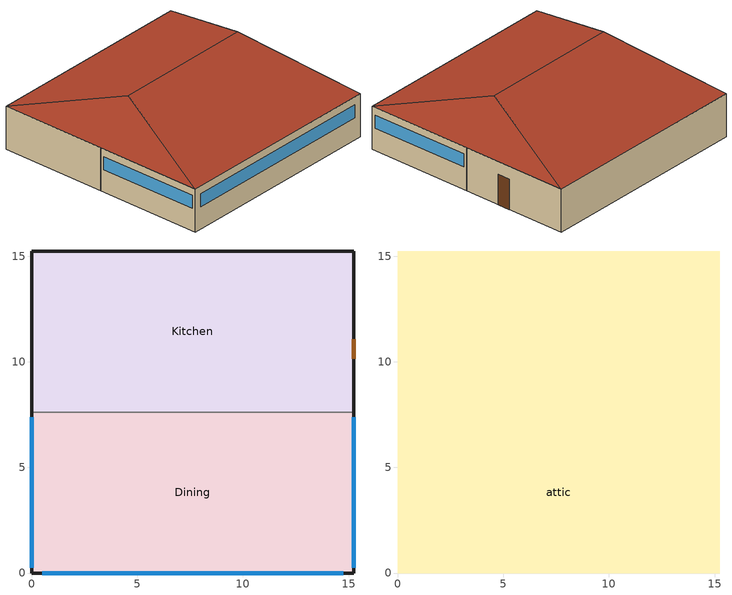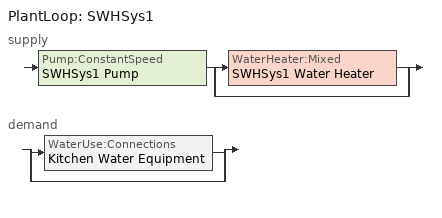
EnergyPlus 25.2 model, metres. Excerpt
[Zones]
Dining
 floor ground (Dining_Floor_Ffactor): 15.24,7.62 15.24,0 0,0 0,7.62 z0
 wall outside (nonres_ext_wall_grd): 0,7.62 0,0 15.24,0 15.24,7.62 z0:3.05
 wall to Kitchen (int_wall): 15.24,7.62 0,7.62 z0:3.05
 window (NonresWindow_U_0.362_SHGC_East_0.359): 15.24,0.25 15.24,7.37 z1.59:2.5
 window (NonresWindow_U_0.362_SHGC_South_0.359): 0.51,0 14.73,0 z1.59:2.5
 window (NonresWindow_U_0.362_SHGC_West_0.359): 0,7.37 0,0.25 z1.59:2.5
Kitchen
 floor ground (Kitchen_Floor_Ffactor): 15.24,15.24 15.24,7.62 0,7.62 0,15.24 z0
 wall outside (nonres_ext_wall_grd): 15.24,7.62 15.24,15.24 0,15.24 0,7.62 z0:3.05
 door (Swinging Door_con): 15.24,10.15 15.24,11.06 z0:2.13
attic
 floor to Dining (nonres_roof_floor): 0,0 0,7.62 15.24,7.62 15.24,0 z3.05
 floor to Kitchen (nonres_roof_floor): 15.24,15.24 15.24,7.62 0,7.62 0,15.24 z3.05
 roof outside (AtticRoofDeck): 0,15.24,3.05 0,0,3.05 2.54,7.62,5.59; 15.24,0,3.05 15.24,15.24,3.05 12.7,7.62,5.59; 15.24,15.24,3.05 0,15.24,3.05 2.54,7.62,5.59 12.7,7.62,5.59; 0,0,3.05 15.24,0,3.05 12.7,7.62,5.59 2.54,7.62,5.59
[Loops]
PlantLoop 'SWHSys1'
 supply: Pump:ConstantSpeed 'SWHSys1 Pump' > split
  | WaterHeater:Mixed 'SWHSys1 Water Heater'
  | bypass
 demand: split
  | WaterUse:Connections 'Kitchen Water Equipment'
  | bypass
[Building]
RestaurantFastFood: North Axis {deg}=0; Terrain=City; Loads Convergence Tolerance Value {W}=0.04; Temperature Convergence Tolerance Value {deltaC}=0.2; Solar Distribution=FullInteriorAndExterior; Maximum Number of Warmup Days=25; Minimum Number of Warmup Days=6
[Site:Location]
Site:Location=Albuquerque.Intl.Sunport_NM_USA WMO=723650; Latitude {N+ S-}=35.04; Longitude {W- E+}=-106.62; Time Zone Relative to GMT {GMT+/-}=-7; Elevation {m}=1620
[SizingPeriod:DesignDay] Day of Month=21; Dry-Bulb Temperature Range Modifier Type=DefaultMultipliers; Humidity Condition Type=Wetbulb; Barometric Pressure {Pa}=83318; Rain {Yes/No}=No; Snow on ground {Yes/No}=No; Daylight Savings Time Indicator=No
Name | Month | Day Type | Maximum Dry-Bulb Temperature {C} | Daily Dry-Bulb Temperature Range {C} | Wetbulb at Maximum Dry-Bulb {C} | Wind Speed {m/s} design conditions vs. traditional 6.71 m/s (15 mph) | Wind Direction {Degrees; N=0, S=180} | Solar Model Indicator | Clearness {0.0 to 1.1} | Wind Speed {m/s} design conditions vs. traditional 3.35 m/s (7mph) | ASHRAE Clear Sky Optical Depth for Beam Irradiance (taub) | ASHRAE Clear Sky Optical Depth for Diffuse Irradiance (taud)
Albuquerque.Intl.Sunport_NM_USA Ann Htg 99.6% Condns DB | 12 | WinterDesignDay | -7.9 | 0 | -7.9 | 3.2 | 0 | ASHRAEClearSky | 0
Albuquerque.Intl.Sunport_NM_USA Ann Clg .4% Condns DB=>MWB | 7 | SummerDesignDay | 35.1 | 13.5 | 15.7 |  | 220 | ASHRAETau |  | 4.4 | 0.463 | 1.887
[Site:WaterMainsTemperature]
Calculation Method=Correlation; Annual average outdoor air temperature {C}=13.6333; Maximum difference in monthly average outdoor air temperatures {C}=23.5
[Site:GroundTemperature:FCfactorMethod]
January Ground Temperature {C}=13.7; February Ground Temperature {C}=7; March Ground Temperature {C}=2.1; April Ground Temperature {C}=2.6; May Ground Temperature {C}=4.3; June Ground Temperature {C}=8.8; July Ground Temperature {C}=13.9; August Ground Temperature {C}=17.8; September Ground Temperature {C}=23.2; October Ground Temperature {C}=25.6; November Ground Temperature {C}=24.1; December Ground Temperature {C}=20.5
[Material:NoMass]
Opaque Door panel_con: MediumRough, 0.475973, 0.9, 0.7, 0.7
Nonres_Roof_Insulation: MediumSmooth, 8.09839, 0.9, 0.7, 0.7
Nonres_Exterior_Wall_Insulation_grd: MediumSmooth, 1.83158, 0.9, 0.7, 0.7
[Construction]
Swinging Door_con: Opaque Door panel_con
InteriorFurnishings: Std Wood 6inch
AtticRoofDeck: F12 Asphalt shingles, G02 16mm plywood
int_wall: G01 13mm gypsum board, G01 13mm gypsum board
nonres_roof_floor: G01 16mm gypsum board, Nonres_Roof_Insulation
nonres_ext_wall_grd: F07 25mm stucco, G01 16mm gypsum board, Nonres_Exterior_Wall_Insulation_grd, G01 16mm gypsum board
NonresWindow_U_0.362_SHGC_South_0.359: Nonres Window Glazing Layer South
NonresWindow_U_0.362_SHGC_East_0.359: Nonres Window Glazing Layer East
NonresWindow_U_0.362_SHGC_West_0.359: Nonres Window Glazing Layer West
[Material]
Name | Roughness | Thickness {m} | Conductivity {W/m-K} | Density {kg/m3} | Specific Heat {J/kg-K} | Thermal Absorptance | Solar Absorptance | Visible Absorptance | Absorptance:Thermal | Absorptance:Solar | Absorptance:Visible
Std Wood 6inch | MediumSmooth | 0.15 | 0.12 | 540 | 1210 | 0.9 | 0.7 | 0.7
F07 25mm stucco | Smooth | 0.0254 | 0.72 | 1856 | 840 | 0.9 | 0.7 | 0.7
F12 Asphalt shingles | VeryRough | 0.0032 | 0.04 | 1120 | 1260 |  |  |  | 0.9 | 0.7
G01 13mm gypsum board | Smooth | 0.0127 | 0.16 | 800 | 1090 |  |  |  | 0.9 | 0.7 | 0.5
G01 16mm gypsum board | MediumSmooth | 0.0159 | 0.16 | 800 | 1090
G02 16mm plywood | Smooth | 0.0159 | 0.12 | 544 | 1210
[WindowMaterial:SimpleGlazingSystem] U-Factor {W/m2-K}=2.05553; Solar Heat Gain Coefficient=0.359; Visible Transmittance=0.3949
Nonres Window Glazing Layer South; Nonres Window Glazing Layer West; Nonres Window Glazing Layer East
[Construction:FfactorGroundFloor] F-Factor {W/m-K}=0.90012; Area {m2}=116.171; PerimeterExposed {m}=30.4856
Dining_Floor_Ffactor; Kitchen_Floor_Ffactor
[Zone] Type=1; Multiplier=1; Floor Area {m2}=autocalculate
Name | Ceiling Height {m} | Volume {m3} | Part of Total Floor Area
Dining; Kitchen | 3.0488 | 354.1836 | Yes
attic | -9999 | 262.3406 | No
[InternalMass] Construction=InteriorFurnishings; Surface Area {m2}=232.343
Name | Zone or ZoneList
Dining_InternalMass_1 | Dining
Kitchen_InternalMass_1 | Kitchen
[People] Number of People Schedule=BLDG_OCC_SCH; Fraction Radiant=0.3; Sensible Heat Fraction=AUTOCALCULATE; Activity Level Schedule=ACTIVITY_SCH; Enable ASHRAE 55 Comfort Warnings=No; Mean Radiant Temperature Calculation Type=EnclosureAveraged; Work Efficiency Schedule=WORK_EFF_SCH; Clothing Insulation Calculation Method=ClothingInsulationSchedule; Clothing Insulation Schedule=CLOTHING_SCH; Air Velocity Schedule=AIR_VELO_SCH; Thermal Comfort Model 1 Type=FANGER
Name | Zone or ZoneList or Space or SpaceList | Number of People Calculation Method | Floor Area per Person {m2/person} | Number of People
Dining | Dining | Area/Person | 1.327
Kitchen | Kitchen | People |  | 6.2733
[Lights] Design Level Calculation Method=Watts/Area; Return Air Fraction=0; Fraction Radiant=0.7; Fraction Visible=0.2; Fraction Replaceable=1; Return Air Fraction Calculated from Plenum Temperature=No
Name | Zone or ZoneList or Space or SpaceList | Schedule | Watts per Zone Floor Area {W/m2}
Dining_Lights | Dining | ltg_sch_dining | 4.079169
Kitchen_Lights | Kitchen | ltg_sch_kitchen | 9.620469
[ElectricEquipment] Design Level Calculation Method=EquipmentLevel
Name | Zone or ZoneList or Space or SpaceList | Schedule | Design Level {W} | Fraction Latent | Fraction Radiant | Fraction Lost
Dining_MiscElec_Equip | Dining | BLDG_EQUIP_SCH | 12834.7 | 0.25 | 0.3 | 0
Kitchen_MiscElec_Equip | Kitchen | BLDG_EQUIP_SCH | 29769.4 | 0.25 | 0.3 | 0.3
Kitchen_Reach-in-Freezer | Kitchen | Always_on | 277.5 | 0 | 0.25 | 0
Kitchen_Reach-in-Refrigerator | Kitchen | Always_on | 313.3 | 0 | 0.25 | 0
[GasEquipment]
Kitchen_MiscGas_Equip: Zone or ZoneList or Space or SpaceList=Kitchen; Schedule=FF_GAS_EQUIP_SCH; Design Level Calculation Method=EquipmentLevel; Design Level {W}=86968.2; Fraction Latent=0.1; Fraction Radiant=0.2; Fraction Lost=0.7
[ZoneInfiltration:DesignFlowRate] Temperature Term Coefficient=0; Velocity Squared Term Coefficient=0
Name | Zone or ZoneList | Schedule | Design Flow Rate Calculation Method | Flow per Exterior Surface Area {m3/s-m2} | Constant Term Coefficient | Velocity Term Coefficient | Design Flow Rate {m3/s}
Dining_Infiltration | Dining | INFIL_SCH_PNNL | Flow/ExteriorWallArea | 0.00019935 | 0 | 0.224
Dining_Door_Infiltration | Dining | VESTIBULE_DOOR_INFIL_SCH | Flow/Zone |  | 1 | 0 | 0.583798
Kitchen_Infiltration | Kitchen | INFIL_SCH_PNNL | Flow/ExteriorWallArea | 0.00019935 | 0 | 0.224
attic_Infiltration | attic | ALWAYS_ON | Flow/Zone |  | 1 | 0 | 0.0729
[Exterior:Lights] Control Option=AstronomicalClock
Name | Schedule | Design Level {W}
Exterior_Lights_a | Exterior_lighting_schedule_a | 209.35
Exterior_Lights_b | Exterior_lighting_schedule_b_2016 | 742.8
[WaterHeater:Mixed]
SWHSys1 Water Heater: Tank Volume {m3}=0.378541; Setpoint Temperature Schedule=SHWSys1 Water Heater Setpoint Temperature Schedule Name; Deadband Temperature Difference {deltaC}=2; Maximum Temperature Limit {C}=82.2222; Heater Control Type=Cycle; Heater Maximum Capacity {W}=29307.11; Heater Fuel Type=NATURALGAS; Heater Thermal Efficiency=0.95; Off Cycle Parasitic Fuel Consumption Rate {W}=612.409; Off Cycle Parasitic Fuel Type=NATURALGAS; Off Cycle Parasitic Heat Fraction to Tank=0; On Cycle Parasitic Fuel Consumption Rate {W}=612.409; On Cycle Parasitic Fuel Type=NATURALGAS; Ambient Temperature Indicator=zone; Ambient Temperature Zone=KITCHEN; Off Cycle Loss Coefficient to Ambient Temperature {W/K}=7.56156; On Cycle Loss Coefficient to Ambient Temperature {W/K}=7.56156; Use Side Effectiveness=1; Source Side Effectiveness=1; Use Side Design Flow Rate {m3/s}=AUTOSIZE; Source Side Design Flow Rate {m3/s}=AUTOSIZE; Indirect Water Heating Recovery Time {hr}=1.5
[Sizing:Plant]
SWHSys1: Loop Type=Heating; Design Loop Exit Temperature {C}=60; Loop Design Temperature Difference {deltaC}=5
[PlantLoop]
SWHSys1: Fluid Type=WATER; Plant Equipment Operation Scheme=SWHSys1 Loop Operation Scheme List; Maximum Loop Temperature {C}=60; Minimum Loop Temperature {C}=10; Maximum Loop Flow Rate {m3/s}=AUTOSIZE; Minimum Loop Flow Rate {m3/s}=0; Plant Loop Volume {m3}=AUTOSIZE; Load Distribution Scheme=Optimal
[Pump:ConstantSpeed]
SWHSys1 Pump: Design Flow Rate {m3/s}=autosize; Design Pump Head {Pa}=0.001; Design Power Consumption {W}=AUTOSIZE; Motor Efficiency=0.3; Fraction of Motor Inefficiencies to Fluid Stream=0; Pump Control Type=Intermittent
[PlantEquipmentList]
SWHSys1 Equipment List: SWHSys1 Water Heater
[PlantEquipmentOperation:HeatingLoad]
SWHSys1 Operation Scheme: Load Range 1 Lower Limit {W}=0; Load Range 1 Upper Limit {W}=1000000000000000; Range 1 Equipment List=SWHSys1 Equipment List
[PlantEquipmentOperationSchemes]
SWHSys1 Loop Operation Scheme List: Control Scheme 1=SWHSys1 Operation Scheme; Control Scheme 1 Schedule=PlantOnSched
[SetpointManager:Scheduled]
SWHSys1 Loop Setpoint Manager: Control Variable=Temperature; Schedule=SHWSys1-Loop-Temp-Schedule; Setpoint Node or NodeList=SWHSys1 Supply Outlet Node
[WaterUse:Equipment]
Kitchen Water Equipment: Peak Flow Rate {m3/s}=9.598e-05; Flow Rate Fraction Schedule=BLDG_SWH_SCH; Target Temperature Schedule=Kitchen Water Equipment Temp Sched; Hot Water Supply Temperature Schedule=Kitchen Water Equipment Hot Supply Temp Sched; Zone=Kitchen; Sensible Fraction Schedule=Kitchen Water Equipment Sensible fract sched; Latent Fraction Schedule=Kitchen Water Equipment Latent fract sched
[WaterUse:Connections]
Kitchen Water Equipment: Water Use Equipment 1=Kitchen Water Equipment
[HVACTemplate:System:VRF]
VRF_System_1: Gross Rated Total Cooling Capacity {W} (N1)=Autosize; Gross Rated Cooling COP {W/W} (N2)=3.5; Minimum Outdoor Temperature in Cooling Mode {C} (N3)=-5; Maximum Outdoor Temperature in Cooling Mode {C} (N4)=43; Gross Rated Heating Capacity {W} (N5)=Autosize; Rated Heating Capacity Sizing Ratio (N6)=1; Gross Rated Heating COP {W/W} (N7)=4; Minimum Outdoor Temperature in Heating Mode {C} (N8)=-20; Maximum Outdoor Temperature in Heating Mode {C} (N9)=15; Minimum Heat Pump Part-Load Ratio (N10)=0.15; Zone Name for Master Thermostat Location (A3)=Dining; Master Thermostat Priority Control Type (A4)=LoadPriority; Heat Pump Waste Heat Recovery (A6)=No; Equivalent Piping Length for Cooling {m} (N11)=30; Vertical Height for Piping Correction {m} (N12)=10; Equivalent Piping Length for Heating {m} (N13)=30; Crankcase Heater Power per Compressor {W} (N14)=15; Number of Compressors (N15)=2; Ratio of Compressor Size to Total Capacity (N16)=0.5; Max Outdoor Dry-bulb Temp for Crankcase Heater {C} (N17)=5; Defrost Strategy (A7)=ReverseCycle; Defrost Control (A8)=OnDemand; Defrost Time Period Fraction (N18)=0.058333; Resistive Defrost Heater Capacity {W} (N19)=Autosize; Max Outdoor Dry-bulb Temp for Defrost {C} (N20)=5; Condenser Type (A9)=AirCooled; Evaporative Condenser Effectiveness (N22)=0.9; Evaporative Condenser Air Flow Rate {m3/s} (N23)=Autosize; Evaporative Condenser Pump Power {W} (N24)=Autosize; Basin Heater Capacity {W/K} (N25)=0.5; Basin Heater Setpoint Temperature {C} (N26)=2; Fuel Type (A11)=Electricity
[HVACTemplate:Zone:VRF] Template VRF System Name (A2)=VRF_System_1; Rated Total Heating Capacity Sizing Ratio (N3)=1; Cooling Supply Air Flow Rate (N4)=Autosize; No Cooling Supply Air Flow Rate (N5)=Autosize; Heating Supply Air Flow Rate (N6)=Autosize; No Heating Supply Air Flow Rate (N7)=Autosize; Cooling Outdoor Air Flow Rate (N8)=Autosize; Heating Outdoor Air Flow Rate (N9)=Autosize; No Load Outdoor Air Flow Rate (N10)=Autosize; Supply Air Fan Placement (A9)=DrawThrough; Supply Fan Total Efficiency (N14)=0.7; Supply Fan Delta Pressure (N15)=300; Supply Fan Motor Efficiency (N16)=0.9; Cooling Coil Type (A10)=VariableRefrigerantFlowDX; Cooling Coil Gross Rated Total Capacity (N17)=Autosize; Cooling Coil Gross Rated Sensible Heat Ratio (N18)=Autosize; Heat Pump Heating Coil Type (A12)=VariableRefrigerantFlowDX; Heat Pump Heating Coil Gross Rated Capacity (N19)=Autosize; Zone Terminal Unit On Parasitic Electric Energy Use (N20)=30; Zone Terminal Unit Off Parasitic Electric Energy Use (N21)=20; Zone Cooling Design Supply Air Temperature Input Method (A15)=SupplyAirTemperature; Zone Cooling Design Supply Air Temperature (N22)=12.8; Zone Heating Design Supply Air Temperature Input Method (A16)=SupplyAirTemperature; Zone Heating Design Supply Air Temperature (N24)=50
Name | Template Thermostat Name (A3)
Dining | Thermostat_Dining
Kitchen | Thermostat_Kitchen
[HVACTemplate:Thermostat] Constant Heating Setpoint {C}=20; Constant Cooling Setpoint {C}=24
Thermostat_Dining; Thermostat_Kitchen
[SCHEDULE:COMPACT]
ltg_sch_dining: Through: 12/31, For: SummerDesignDay, Until: 24:00, 1, For: WinterDesignDay, Until: 24:00, 0, For: Weekdays, Until: 5:00, 0.13686, Until: 6:00, 0.18248, Until: 8:00, 0.36496, Until: 10:00, 0.54743, Until: 22:00, 0.82115, Until: 23:00, 0.4562, Until: 24:00, 0.27372, For: Saturday, Until: 1:00, 0.18248, Until: 6:00, 0.13686, Until: 8:00, 0.27372, Until: 10:00, 0.54743, Until: 17:00, 0.72991, Until: 22:00, 0.82115, Until: 23:00, 0.4562, Until: 24:00, 0.27372, For: AllOtherDays, Until: 1:00, 0.18248, Until: 6:00, 0.13686, Until: 8:00, 0.27372, Until: 10:00, 0.4562, Until: 16:00, 0.63867, Until: 22:00, 0.54743, Until: 23:00, 0.4562, Until: 24:00, 0.27372
ltg_sch_kitchen: Through: 12/31, For: SummerDesignDay, Until: 24:00, 1, For: WinterDesignDay, Until: 24:00, 0, For: Weekdays, Until: 5:00, 0.1336, Until: 6:00, 0.17813, Until: 8:00, 0.35626, Until: 10:00, 0.53439, Until: 22:00, 0.80159, Until: 23:00, 0.44533, Until: 24:00, 0.2672, For: Saturday, Until: 1:00, 0.17813, Until: 6:00, 0.1336, Until: 8:00, 0.2672, Until: 10:00, 0.53439, Until: 17:00, 0.71252, Until: 22:00, 0.80159, Until: 23:00, 0.44533, Until: 24:00, 0.2672, For: AllOtherDays, Until: 1:00, 0.17813, Until: 6:00, 0.1336, Until: 8:00, 0.2672, Until: 10:00, 0.44533, Until: 16:00, 0.62345, Until: 22:00, 0.53439, Until: 23:00, 0.44533, Until: 24:00, 0.2672
INFIL_SCH_PNNL: Through: 12/31, For: Weekdays, Until: 01:00, 0.25, Until: 05:00, 1, Until: 24:00, 0.25, For: Saturday, Until: 01:00, 0.25, Until: 05:00, 1, Until: 24:00, 0.25, For: WinterDesignDay SummerDesignDay, Until: 24:00, 1, For: Sunday Holidays AllOtherDays, Until: 01:00, 0.25, Until: 05:00, 1, Until: 24:00, 0.25
[Schedule:Compact]
BLDG_EQUIP_SCH: Through: 12/31, For: Weekdays, Until: 01:00, 0.0299675, Until: 02:00, 0.0199015, Until: 03:00, 0.0298522, Until: 04:00, 0.0199015, Until: 05:00, 0.0497536, Until: 06:00, 0.11987, Until: 07:00, 0.129859, Until: 08:00, 0.149837, Until: 09:00, 0.179805, Until: 10:00, 0.209772, Until: 11:00, 0.259718, Until: 12:00, 0.289686, Until: 13:00, 0.269707, Until: 14:00, 0.249729, Until: 15:00, 0.229751, Until: 16:00, 0.229751, Until: 17:00, 0.259718, Until: 18:00, 0.259718, Until: 19:00, 0.23974, Until: 20:00, 0.219762, Until: 21:00, 0.199783, Until: 22:00, 0.179805, Until: 23:00, 0.0899024, Until: 24:00, 0.0299675, For: Saturday, Until: 01:00, 0.0299675, Until: 02:00, 0.0199015, Until: 03:00, 0.0298522, Until: 04:00, 0.0199015, Until: 05:00, 0.0497536, Until: 06:00, 0.119409, Until: 07:00, 0.129859, Until: 08:00, 0.149837, Until: 09:00, 0.179805, Until: 10:00, 0.209772, Until: 11:00, 0.259718, Until: 12:00, 0.289686, Until: 13:00, 0.269707, Until: 14:00, 0.249729, Until: 15:00, 0.229751, Until: 16:00, 0.229751, Until: 17:00, 0.259718, Until: 18:00, 0.259718, Until: 19:00, 0.23974, Until: 20:00, 0.219762, Until: 21:00, 0.199783, Until: 22:00, 0.179805, Until: 23:00, 0.0899024, Until: 24:00, 0.0299675, For: SummerDesignDay, Until: 24:00, 0.29, For: WinterDesignDay, Until: 24:00, 0, For: Sunday Holidays AllOtherDays, Until: 01:00, 0.0299675, Until: 02:00, 0.0199015, Until: 03:00, 0.0298522, Until: 04:00, 0.0199015, Until: 05:00, 0.0497536, Until: 06:00, 0.119409, Until: 07:00, 0.129859, Until: 08:00, 0.149837, Until: 09:00, 0.179805, Until: 10:00, 0.209772, Until: 11:00, 0.259718, Until: 12:00, 0.289686, Until: 13:00, 0.269707, Until: 14:00, 0.249729, Until: 15:00, 0.229751, Until: 16:00, 0.229751, Until: 17:00, 0.259718, Until: 18:00, 0.259718, Until: 19:00, 0.23974, Until: 20:00, 0.219762, Until: 21:00, 0.199783, Until: 22:00, 0.179805, Until: 23:00, 0.0899024, Until: 24:00, 0.0299675
FF_GAS_EQUIP_SCH: Through: 12/31, For: Weekdays Saturday, Until: 01:00, 0.03, Until: 02:00, 0.02, Until: 03:00, 0.03, Until: 04:00, 0.02, Until: 05:00, 0.05, Until: 06:00, 0.12, Until: 07:00, 0.13, Until: 08:00, 0.15, Until: 09:00, 0.18, Until: 10:00, 0.21, Until: 11:00, 0.26, Until: 12:00, 0.29, Until: 13:00, 0.27, Until: 14:00, 0.25, Until: 15:00, 0.23, Until: 16:00, 0.23, Until: 17:00, 0.26, Until: 18:00, 0.26, Until: 19:00, 0.24, Until: 20:00, 0.22, Until: 21:00, 0.2, Until: 22:00, 0.18, Until: 23:00, 0.09, Until: 24:00, 0.03, For: SummerDesignDay, Until: 24:00, 0.29, For: WinterDesignDay, Until: 24:00, 0, For: Sunday Holidays AllOtherDays, Until: 01:00, 0.03, Until: 02:00, 0.02, Until: 03:00, 0.03, Until: 04:00, 0.02, Until: 05:00, 0.05, Until: 06:00, 0.12, Until: 07:00, 0.13, Until: 08:00, 0.15, Until: 09:00, 0.18, Until: 10:00, 0.21, Until: 11:00, 0.26, Until: 12:00, 0.29, Until: 13:00, 0.27, Until: 14:00, 0.25, Until: 15:00, 0.23, Until: 16:00, 0.23, Until: 17:00, 0.26, Until: 18:00, 0.26, Until: 19:00, 0.24, Until: 20:00, 0.22, Until: 21:00, 0.2, Until: 22:00, 0.18, Until: 23:00, 0.09, Until: 24:00, 0.03
BLDG_OCC_SCH: Through: 12/31, For: Weekdays, Until: 01:00, 0.05, Until: 05:00, 0, Until: 06:00, 0.05, Until: 07:00, 0.1, Until: 10:00, 0.4, Until: 11:00, 0.2, Until: 12:00, 0.5, Until: 13:00, 0.8, Until: 14:00, 0.7, Until: 15:00, 0.4, Until: 16:00, 0.2, Until: 17:00, 0.25, Until: 18:00, 0.5, Until: 21:00, 0.8, Until: 22:00, 0.5, Until: 23:00, 0.35, Until: 24:00, 0.2, For: SummerDesignDay, Until: 24:00, 1, For: WinterDesignDay, Until: 24:00, 0, For: Saturday, Until: 01:00, 0.05, Until: 06:00, 0, Until: 07:00, 0.05, Until: 09:00, 0.5, Until: 10:00, 0.4, Until: 11:00, 0.2, Until: 12:00, 0.45, Until: 14:00, 0.5, Until: 15:00, 0.35, Until: 18:00, 0.3, Until: 19:00, 0.7, Until: 20:00, 0.9, Until: 21:00, 0.7, Until: 22:00, 0.65, Until: 23:00, 0.55, Until: 24:00, 0.35, For: Sunday Holidays AllOtherDays, Until: 01:00, 0.05, Until: 06:00, 0, Until: 07:00, 0.05, Until: 09:00, 0.5, Until: 11:00, 0.2, Until: 12:00, 0.3, Until: 14:00, 0.5, Until: 15:00, 0.3, Until: 16:00, 0.2, Until: 17:00, 0.25, Until: 18:00, 0.35, Until: 19:00, 0.55, Until: 20:00, 0.65, Until: 21:00, 0.7, Until: 22:00, 0.35, Until: 24:00, 0.2
VESTIBULE_DOOR_INFIL_SCH: Through: 12/31, For: Weekdays, Until: 06:00, 0, Until: 07:00, 0.131, Until: 10:00, 0.445, Until: 11:00, 0.241, Until: 12:00, 0.542, Until: 13:00, 0.821, Until: 14:00, 0.73, Until: 15:00, 0.445, Until: 16:00, 0.241, Until: 17:00, 0.345, Until: 18:00, 0.542, Until: 21:00, 0.821, Until: 22:00, 0.542, Until: 23:00, 0.345, Until: 24:00, 0.241, For: SummerDesignDay, Until: 24:00, 1, For: WinterDesignDay, Until: 24:00, 0, For: Saturday, Until: 06:00, 0, Until: 07:00, 0.131, Until: 09:00, 0.542, Until: 10:00, 0.445, Until: 11:00, 0.241, Until: 12:00, 0.445, Until: 14:00, 0.542, Until: 15:00, 0.445, Until: 18:00, 0.345, Until: 19:00, 0.73, Until: 20:00, 0.911, Until: 21:00, 0.73, Until: 22:00, 0.637, Until: 23:00, 0.542, Until: 24:00, 0.345, For: Sunday Holidays AllOtherDays, Until: 06:00, 0, Until: 07:00, 0.131, Until: 09:00, 0.542, Until: 11:00, 0.241, Until: 12:00, 0.345, Until: 14:00, 0.542, Until: 15:00, 0.345, Until: 16:00, 0.241, Until: 17:00, 0.345, Until: 18:00, 0.445, Until: 19:00, 0.542, Until: 20:00, 0.637, Until: 21:00, 0.73, Until: 22:00, 0.445, Until: 24:00, 0.241
BLDG_SWH_SCH: Through: 12/31, For: Weekdays, Until: 01:00, 0, Until: 06:00, 0, Until: 07:00, 0.15, Until: 08:00, 0.15, Until: 09:00, 0.33, Until: 10:00, 0.13, Until: 11:00, 0.1, Until: 12:00, 0.72, Until: 13:00, 0.31, Until: 14:00, 0.98, Until: 15:00, 0.92, Until: 16:00, 0.22, Until: 17:00, 0.31, Until: 18:00, 0.23, Until: 19:00, 0.16, Until: 20:00, 0.1, Until: 21:00, 0.4, Until: 22:00, 0.42, Until: 23:00, 0.43, Until: 24:00, 0.15, For: SummerDesignDay WinterDesignDay, Until: 01:00, 0, Until: 06:00, 0, Until: 07:00, 0, Until: 08:00, 0.15, Until: 09:00, 0.15, Until: 10:00, 0.15, Until: 11:00, 0.1, Until: 12:00, 0.72, Until: 13:00, 0.6, Until: 14:00, 0.98, Until: 15:00, 0.92, Until: 16:00, 0.25, Until: 17:00, 0.25, Until: 18:00, 0.23, Until: 19:00, 0.16, Until: 20:00, 0.1, Until: 21:00, 0.4, Until: 22:00, 0.42, Until: 23:00, 0.43, Until: 24:00, 0.15, For: Sunday Holidays AllOtherDays, Until: 01:00, 0, Until: 06:00, 0, Until: 07:00, 0, Until: 08:00, 0.15, Until: 09:00, 0.15, Until: 10:00, 0.15, Until: 11:00, 0.1, Until: 12:00, 0.72, Until: 13:00, 0.6, Until: 14:00, 0.98, Until: 15:00, 0.92, Until: 16:00, 0.25, Until: 17:00, 0.25, Until: 18:00, 0.23, Until: 19:00, 0.16, Until: 20:00, 0.1, Until: 21:00, 0.4, Until: 22:00, 0.42, Until: 23:00, 0.43, Until: 24:00, 0
PlantOnSched; ALWAYS_ON: Through: 12/31, For: AllDays, Until: 24:00, 1
ACTIVITY_SCH: Through: 12/31, For: AllDays, Until: 24:00, 120
WORK_EFF_SCH: Through: 12/31, For: AllDays, Until: 24:00, 0
AIR_VELO_SCH; Kitchen Water Equipment Sensible fract sched: Through: 12/31, For: AllDays, Until: 24:00, 0.2
CLOTHING_SCH: Through: 04/30, For: AllDays, Until: 24:00, 1, Through: 09/30, For: AllDays, Until: 24:00, 0.5, Through: 12/31, For: AllDays, Until: 24:00, 1
Kitchen Water Equipment Latent fract sched: Through: 12/31, For: AllDays, Until: 24:00, 0.05
Kitchen Water Equipment Temp Sched; SHWSys1-Loop-Temp-Schedule; SHWSys1 Water Heater Setpoint Temperature Schedule Name: Through: 12/31, For: AllDays, Until: 24:00, 60
Kitchen Water Equipment Hot Supply Temp Sched: Through: 12/31, For: AllDays, Until: 24:00, 55
Exterior_lighting_schedule_a: Through:12/31, For:AllDays, Until: 01:00, 1, Until: 06:00, 0, Until: 24:00, 1
Exterior_lighting_schedule_b_2016: Through:12/31, For:AllDays, Until: 06:00, 0.5, Until: 24:00, 1
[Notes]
The DOE Prototype Building Models were developed by Pacific Northwest National Laboratory (PNNL), under contract with the U.S.
Department of Energy (DOE).  These building models were derived from DOE's Commercial Reference Building Models with modifications
based on input from the ASHRAE Standard 90.1 committee, the Advanced Energy Design Guide series, and building industry experts. The
prototypes models were developed to quantify energy saving impacts from newly published editions of ASHRAE Standard 90.1, 189.1, IECC,
and other energy codes and standards.  The basic building descriptions can be found in the Scorecards posted at www.energycodes.gov
website. The recommended citation of the prototype models is
DOE and PNNL. 2023. Commercial Prototype Building Models, Richland, WA, Pacific Northwest National Laboratory. Available at https://www.energycodes.gov/development/commercial/prototype_models.
Detailed descriptions of the prototype model development and addenda modeling strategies can be found in the following  reports:
Maddox D.E., J. Zhang, Y. Xie, W. Xu, X. Liu, S. Wang, and M.I. Rosenberg. 2022. Energy and Energy Cost Savings Analysis of the 2021 IECC
for Commercial Buildings. PNNL-32816. Richland, WA: Pacific Northwest National Laboratory.
Zhang J., M.I. Rosenberg, J. Lerond, Y. Xie, C. Chandrasekharan Nambiar, Y. Chen, and R. Hart, et al. 2021. Energy Savings Analysis:
ANSI/ASHRAE/IES Standard 90.1-2019. PNNL-31488. Richland, WA: Pacific Northwest National Laboratory.
Zhang, J., Y. Chen, Y. Xie, M. Rosenberg, R. Hart. Energy and Energy Cost Savings Analysis of the 2018 IECC for Commercial Buildings.
2018. PNNL-28125. Richland, WA: Pacific Northwest National Laboratory.
DOE. 2017. Energy Savings Analysis: ANSI/ASHRAE/IES Standard 90.1-2016. Prepared by Athalye, R.A, M.A. Halverson, M.I. Rosenberg, B. Liu,
J. Zhang, R. Hart, V.V. Mendon, S. Goel, Y. Chen, Y. Xie, and M. Zhao, Richland, WA, Pacific Northwest National Laboratory. https://www.energycodes.gov/sites/default/files/documents/02202018_Standard_90.1-2016_Determination_TSD.pdf.
Zhang, J., Y. Xie, R.A. Athalye, J. Zhuge, M. Rosenberg, R. Hart, and B. Liu. Energy and Energy Cost Savings Analysis of the 2015 IECC
for Commercial Buildings. 2015. PNNL-24269 Rev. 1. Richland, WA: Pacific Northwest National
Laboratory. https://www.energycodes.gov/sites/default/files/documents/2015_IECC_Commercial_Analysis.pdf.
Halverson M.A., M.I. Rosenberg, W. Wang, J. Zhang, V.V. Mendon, R.A. Athalye, Y. Xie, R. Hart, S. Goel, 2014. ANSI/ASHRAE/IES Standard
90.1-2013 Determination of Energy Savings: Quantitative Analysis, PNNL-23479. Richland, WA: Pacific Northwest National Laboratory. https://www.energycodes.gov/sites/default/files/documents/901-2013_finalCommercialDeterminationQuantitativeAnalysis_TSD_0.pdf.
Goel S., R.A. Athalye, W. Wang, J. Zhang, M.I. Rosenberg, Y. Xie, and R. Hart, et al. 2014. Enhancements to ASHRAE Standard 90.1
Prototype Building Models. PNNL-23269. Richland, WA: Pacific Northwest National Laboratory. https://www.pnnl.gov/main/publications/external/technical_reports/PNNL-23269.pdf.
Zhang J., R.A. Athalye, R. Hart, M.I. Rosenberg, Y. Xie, S. Goel, and V.V. Mendon, et al. 2013. Energy and Energy Cost Savings Analysis
of the IECC for Commercial Buildings. PNNL-22760. Richland, WA: Pacific Northwest National Laboratory. http://www.pnnl.gov/main/publications/external/technical_reports/PNNL-22760.pdf.
Thornton B.A., M.I. Rosenberg, E.E. Richman, W. Wang, Y. Xie, J. Zhang, H. Cho, VV Mendon, R.A. Athalye, and B. Liu. 2011. Achieving
the 30% Goal: Energy and Cost Savings Analysis of ASHRAE Standard 90.1-2010. PNNL-20405. Richland, WA: Pacific Northwest National
Laboratory.  https://www.energycodes.gov/sites/default/files/documents/BECP_Energy_Cost_Savings_STD2010_May2011_v00.pdf.
WeatherFile:  USA_NM_Albuquerque.Intl.Sunport.723650_TMY3.epw
specify SHGC reduction multiplier to satisfy 7.4.2.9 (b) Orientation of ASHRAE189.1-2017
GPARM parameters as input:
Case = ASHRAE901_RestaurantFastFood_STD2022_Albuquerque
AnalysisPurpose = ProgressIndicator
AnalysisCodeName = ASHRAE901
AnalysisAmendment = NoneAmend
AnalysisPrototype = RestaurantFastFood
AnalysisScope = National
AnalysisState = National
AnalysisCity = USA_NM_Albuquerque
AnalysisCustomFlag = Default
hvac_autogen = Default
roof_solar_absorp = 0.7
sidelighting_control = yes_AY
economizer = NoEconomizer
skip_economizer_control = No
damper_sch = MinOA_MotorizedDamper_Sched
exterior_lights_watts = 0
exterior_lights_watts_a = 209.35
exterior_lights_watts_b = 742.8
door_infil = 0.583798439
door_infil_sched = VESTIBULE_DOOR_INFIL_SCH
economizer_lockout = LockoutWithHeating
BLDG_EQUIP_SCH = BLDG_EQUIP_SCH_ADV
STD189_overhang = no
ext_lgt_sch = Exterior_Lgt_ALWAYS_ON
freezer_power = 277.5
refrigerator_power = 313.3
HTGSETP_SCH = HTGSETP_SCH_NO_OPTIMUM
CLGSETP_SCH = CLGSETP_SCH_NO_OPTIMUM
HTGSETP_KITCHEN_SCH = HTGSETP_KITCHEN_SCH_NO_OPTIMUM
CLGSETP_KITCHEN_SCH = CLGSETP_KITCHEN_SCH_NO_OPTIMUM
pipe_heat_loss = 720
evap_fan_power_case1 = 21.1428571428571
evap_fan_power_case2 = 18.8571428571429
walkin_lighting_sch = walkin_occ_lght_SCH_2
fan_total_eff = 0.385
skip_EMSprogram = no
Wfile_TMY3 = USA_NM_Albuquerque.Intl.Sunport.723650_TMY3.epw
receptacle_ctrl_occ_reduction_frac = 0.99891595
receptacle_ctrl_unocc_reduction_frac = 0.9950725
